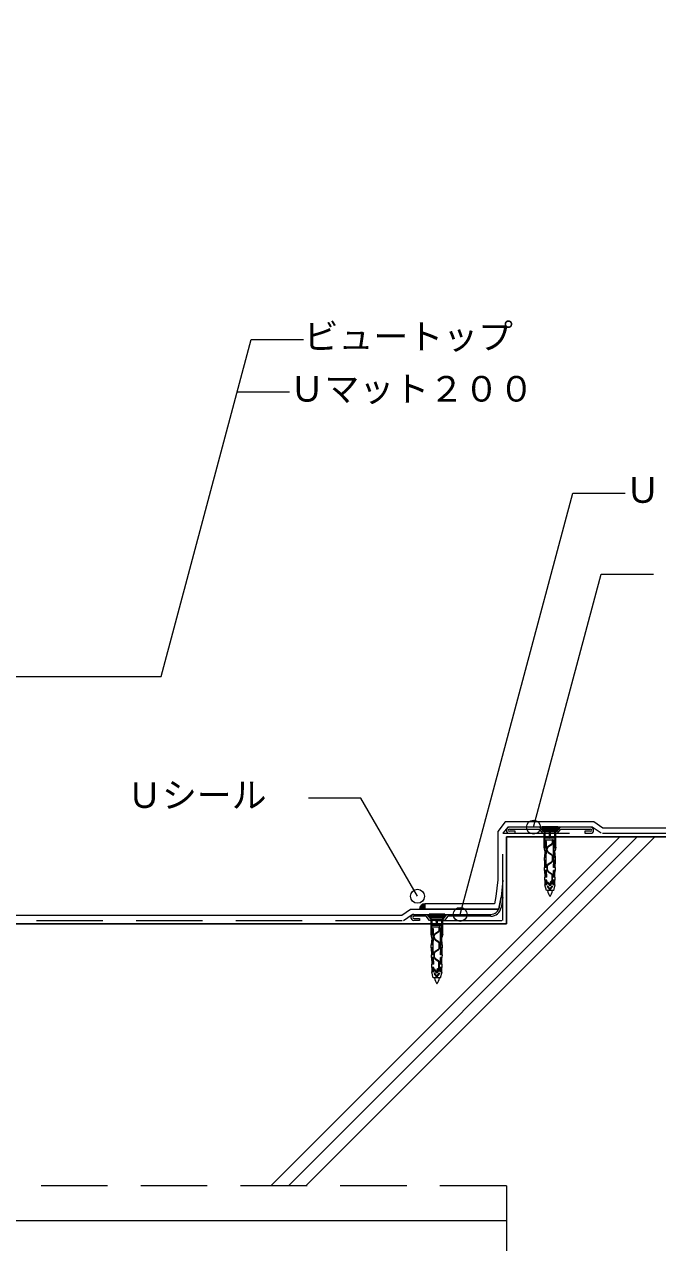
# Model space of a CAD drawing. Units: millimetres, scale not verified. Extents: x -1380 to 1380, y -955 to 955.
# Drawn here: x -326 to 37, y -393 to 306 of the extents above; entities that cross this region are included whole.
import ezdxf
from ezdxf.enums import TextEntityAlignment as Align

# ---------------------------------------------------------------- set-up
doc = ezdxf.new("R2010")
doc.units = ezdxf.units.MM
doc.header["$LTSCALE"] = 3
doc.linetypes.add('USER1', pattern=[19.05, 12.7, -6.35])
for name, color, linetype, lineweight in [('0-2_KUTAI', 3, 'Continuous', 18), ('0-3_BOUSUI', 1, 'Continuous', 18), ('0-4_MOJI', 7, 'Continuous', 18), ('0-5_HATCH', 9, 'Continuous', 18), ('0-6_KANAMONO_SCREW', 4, 'Continuous', 18), ('0-7_KANAMONO', 4, 'Continuous', 18)]:
    doc.layers.add(name, color=color, linetype=linetype, lineweight=lineweight)
doc.styles.add('ＭＳ ゴシック', font='')
doc.styles.get('ＭＳ ゴシック').set_extended_font_data('MS Gothic')

msp = doc.modelspace()

# ---------------------------------------------------------------- linework, layer by layer
at = {"layer": '0-2_KUTAI', "linetype": 'USER1'}
msp.add_line((-50, -360), (-685, -360), dxfattribs=at)
at = {"layer": '0-2_KUTAI'}
msp.add_line((-50, -360), (-50, -560), dxfattribs=at)
msp.add_lwpolyline([(750, -160), (-50, -160), (-50, -210), (-550, -210), (-550, 90), (-480, 90), (-476, 110), (-460, 110), (-460, 90), (-410, 90), (-400, 100), (-400, 280), (-409.95, 290.995), (-740.05, 324.005), (-750, 315), (-750, -380), (-700, -380), (-700, -360), (-685, -360), (-680, -380), (-50, -380)], dxfattribs=at)
at = {"layer": '0-3_BOUSUI'}
for p, q in [((-96.808, -201.5), (-99.808, -201.5)), ((-96.808, -198.5), (-96.808, -201.5))]:
    msp.add_line(p, q, dxfattribs=at)
for points in [[(-550, 71.597), (-550, -210), (-50, -210), (-50, -160), (750, -160)], [(-548, -147.287), (-544.527, -156.983), (-536.877, -200.368), (-536.535, -201.5), (-485.952, -201.5), (-480.952, -205), (-110.015, -205), (-105.015, -201.5), (-54.433, -201.5)], [(750, -155), (398.69, -155), (391.19, -151), (308.81, -151), (301.31, -155), (5.196, -155), (0.196, -151.5), (-50.708, -151.5), (-55, -156.962), (-55, -184.678), (-56.055, -194.226), (-56.808, -198.5), (-96.808, -198.5)], [(4.25, -158), (-0.75, -154.5), (-49.25, -154.5), (-52, -158)], [(-52, -184.843), (-53.083, -194.652), (-54.091, -200.368), (-54.433, -201.5), (-96.808, -201.5)], [(-109.07, -208), (-104.07, -204.5), (-59.015, -204.5)]]:
    msp.add_lwpolyline(points, dxfattribs=at)
at = {"layer": '0-3_BOUSUI', "linetype": 'USER1'}
msp.add_lwpolyline([(-550, 71.597), (-548, 71.597), (-548, -208), (-52, -208), (-52, -158), (750, -158)], dxfattribs=at)
at = {"layer": '0-3_BOUSUI'}
msp.add_arc((-96.808, -201.5), 3, 90, 180, dxfattribs=at)
at = {"layer": '0-4_MOJI'}
for p, q in [((-248, -68.201), (-196.236, 124.984)), ((-196.236, 124.984), (-166.236, 124.984)), ((-204.275, 94.984), (-174.275, 94.984)), ((-548, -68.201), (-248, -68.201))]:
    msp.add_line(p, q, dxfattribs=at)
for points in [[(-76.543, -204.5), (-11.838, 36.981), (18.162, 36.981)], [(-34.5, -154.5), (4.323, -9.611), (34.323, -9.611)], [(-100.994, -194.136), (-133.494, -137.844), (-163.494, -137.844)]]:
    msp.add_lwpolyline(points, dxfattribs=at)
for centre in [(-34.5, -154.5), (-100.994, -194.136), (-76.543, -204.5)]:
    msp.add_circle(centre, 4, dxfattribs=at)
at = {"layer": '0-5_HATCH'}
for p, q in [((-185, -360), (15, -160)), ((-175, -360), (25, -160)), ((-165, -360), (35, -160)), ((-99.798, -201.259), (-97.049, -198.51)), ((-99.109, -201.5), (-99.741, -200.868)), ((-98.211, -201.5), (-99.512, -200.199)), ((-99.36, -199.923), (-98.385, -198.948)), ((-97.313, -201.5), (-99.167, -199.646)), ((-99.141, -201.5), (-96.808, -199.167)), ((-96.808, -201.107), (-98.724, -199.191)), ((-98.243, -201.5), (-96.808, -200.065)), ((-96.808, -200.209), (-98.183, -198.834)), ((-96.808, -199.311), (-97.531, -198.588)), ((-97.345, -201.5), (-96.808, -200.963))]:
    msp.add_line(p, q, dxfattribs=at)
at = {"layer": '0-6_KANAMONO_SCREW'}
for p, q in [((-20.5, -154.335), (-29.5, -154.335)), ((-29.5, -154.335), (-29.5, -155.075)), ((-20.5, -155.075), (-29.5, -155.075)), ((-28.675, -155.9), (-29.5, -155.075)), ((-28.675, -156.35), (-28.675, -155.9)), ((-27.89, -157.2), (-28.675, -156.35)), ((-21.325, -156.35), (-28.675, -156.35)), ((-28.39, -165.9), (-28.39, -157.7)), ((-22.11, -157.2), (-27.89, -157.2)), ((-25.25, -160.9), (-25.25, -157.2)), ((-24.75, -157.2), (-25, -157.7)), ((-24.75, -160.9), (-24.75, -157.2)), ((-22.21, -160.9), (-22.21, -157.2)), ((-22.11, -157.2), (-21.325, -156.35)), ((-21.325, -155.9), (-20.5, -155.075)), ((-20.5, -154.335), (-20.5, -155.075)), ((-27.89, -167.8), (-28.39, -165.9)), ((-27.89, -162.7), (-27.89, -160.9)), ((-22.11, -160.9), (-27.89, -160.9)), ((-23.65, -161.9), (-27.89, -161.9)), ((-27.89, -168.1), (-27.89, -166.3)), ((-27, -166.3), (-27.89, -166.3)), ((-27.79, -166.3), (-27.79, -162.7)), ((-27, -163.2), (-27.79, -163.2)), ((-27, -163.7), (-27.79, -163.7)), ((-27, -164.2), (-27.79, -164.2)), ((-27, -164.7), (-27.79, -164.7)), ((-27, -165.2), (-27.79, -165.2)), ((-27, -165.7), (-27.79, -165.7)), ((-26.65, -166.9), (-26.65, -166.495)), ((-26.35, -166.9), (-26.65, -166.9)), ((-26.35, -166.9), (-26.35, -166.495)), ((-26.055, -165.403), (-24.107, -164.145)), ((-25.893, -165.655), (-23.945, -164.397)), ((-25.25, -160.9), (-25, -160.7)), ((-24.75, -160.9), (-25, -160.7)), ((-23.65, -163.305), (-23.65, -161.7)), ((-22.11, -161.9), (-23.35, -161.9)), ((-22.11, -162.7), (-23, -162.7)), ((-23, -168.1), (-23, -162.7)), ((-22.21, -163.2), (-23, -163.2)), ((-22.21, -163.7), (-23, -163.7)), ((-22.21, -164.2), (-23, -164.2)), ((-22.21, -164.7), (-23, -164.7)), ((-22.21, -165.2), (-23, -165.2)), ((-22.21, -165.7), (-23, -165.7)), ((-22.11, -166.3), (-23, -166.3)), ((-22.21, -166.3), (-22.21, -162.7)), ((-22.11, -162.7), (-22.11, -160.9)), ((-21.61, -165.9), (-22.11, -167.8)), ((-22.11, -168.1), (-22.11, -166.3)), ((-27.141, -171.9), (-28.225, -171.9)), ((-28.225, -173.6), (-28.225, -171.9)), ((-27.15, -173.6), (-28.225, -173.6)), ((-27.14, -174), (-28.207, -174)), ((-27.119, -171.3), (-28.164, -171.3)), ((-27.097, -170.7), (-28.111, -170.7)), ((-28.064, -171.9), (-27.729, -168.1)), ((-27.964, -177.6), (-28.064, -173.6)), ((-27.074, -170.1), (-28.058, -170.1)), ((-27.052, -169.5), (-28.005, -169.5)), ((-27.03, -168.9), (-27.952, -168.9)), ((-27.007, -168.3), (-27.899, -168.3)), ((-27, -168.1), (-27.89, -168.1)), ((-27.15, -173.6), (-27.141, -171.892)), ((-27.05, -177.6), (-27.15, -173.6)), ((-27.141, -171.9), (-27, -168.1)), ((-26.65, -168.005), (-26.65, -167.6)), ((-26.35, -167.6), (-26.65, -167.6)), ((-26.35, -168.005), (-26.35, -167.6)), ((-26.055, -169.097), (-24.107, -170.355)), ((-26.055, -175.603), (-24.107, -174.345)), ((-25.893, -168.845), (-23.945, -170.103)), ((-23.65, -173.505), (-23.65, -171.195)), ((-23.35, -173.505), (-23.35, -171.195)), ((-22.859, -171.903), (-23, -168.1)), ((-22.11, -168.1), (-23, -168.1)), ((-22.101, -168.3), (-22.999, -168.3)), ((-22.048, -168.9), (-22.97, -168.9)), ((-22.95, -177.6), (-22.85, -173.6)), ((-21.995, -169.5), (-22.948, -169.5)), ((-21.942, -170.1), (-22.926, -170.1)), ((-21.889, -170.7), (-22.904, -170.7)), ((-21.836, -171.3), (-22.881, -171.3)), ((-21.794, -174), (-22.86, -174)), ((-21.775, -171.9), (-22.859, -171.9)), ((-22.85, -173.6), (-22.859, -171.903)), ((-21.775, -173.6), (-22.85, -173.6)), ((-21.936, -171.9), (-22.271, -168.1)), ((-22.036, -177.6), (-21.936, -173.6)), ((-21.775, -173.6), (-21.775, -171.9)), ((-27.125, -174.6), (-28.192, -174.6)), ((-27.11, -175.2), (-28.177, -175.2)), ((-27.095, -175.8), (-28.162, -175.8)), ((-27.08, -176.4), (-28.147, -176.4)), ((-27.065, -177), (-28.132, -177)), ((-28.086, -179.3), (-28.125, -177.6)), ((-27.05, -177.6), (-28.125, -177.6)), ((-27.05, -179.3), (-28.086, -179.3)), ((-27.036, -179.6), (-28.064, -179.6)), ((-27.013, -180.1), (-28.055, -180.1)), ((-26.967, -180.7), (-28.044, -180.7)), ((-26.944, -181.3), (-28.033, -181.3)), ((-27.75, -183.1), (-27.925, -179.3)), ((-26.875, -183.1), (-27.05, -179.3)), ((-26.65, -179.005), (-26.65, -176.695)), ((-26.35, -179.005), (-26.35, -176.695)), ((-26.055, -180.097), (-24.307, -181.226)), ((-25.893, -175.855), (-23.945, -174.597)), ((-25.893, -179.845), (-24.145, -180.974)), ((-23.125, -183.1), (-22.95, -179.3)), ((-21.974, -181.3), (-23.056, -181.3)), ((-21.961, -180.7), (-23.033, -180.7)), ((-21.947, -180.1), (-22.987, -180.1)), ((-21.936, -179.6), (-22.972, -179.6)), ((-21.875, -177.6), (-22.95, -177.6)), ((-21.914, -179.3), (-22.95, -179.3)), ((-21.869, -177), (-22.935, -177)), ((-21.839, -175.8), (-22.905, -175.8)), ((-21.854, -176.4), (-22.904, -176.4)), ((-21.824, -175.2), (-22.89, -175.2)), ((-21.809, -174.6), (-22.875, -174.6)), ((-22.25, -183.1), (-22.164, -179.3)), ((-21.914, -179.3), (-21.875, -177.6)), ((-26.921, -181.9), (-28.023, -181.9)), ((-26.898, -182.5), (-28.012, -182.5)), ((-26.875, -183.1), (-28, -183.1)), ((-28, -184.9), (-28, -183.1)), ((-26.875, -184.9), (-28, -184.9)), ((-26.875, -187.5), (-28, -187.5)), ((-26.875, -185.45), (-27.925, -185.45)), ((-26.875, -185.95), (-27.925, -185.95)), ((-26.875, -186.45), (-27.925, -186.45)), ((-26.875, -186.95), (-27.925, -186.95)), ((-27.75, -187.5), (-27.75, -184.9)), ((-26.875, -187.5), (-26.875, -184.9)), ((-26.5, -185.797), (-26.5, -185.98)), ((-26.5, -188.097), (-26.5, -188.28)), ((-25, -187.6), (-26.41, -185.767)), ((-25, -189.9), (-26.41, -188.067)), ((-25, -188.1), (-26.396, -186.285)), ((-25.15, -186.9), (-25.15, -186.726)), ((-24.85, -186.9), (-25.15, -186.9)), ((-25, -187.6), (-23.59, -185.767)), ((-25, -188.1), (-23.604, -186.285)), ((-25, -189.9), (-23.59, -188.067)), ((-24.85, -186.9), (-24.85, -186.726)), ((-24.555, -185.634), (-24.307, -185.474)), ((-24.393, -185.886), (-24.145, -185.726)), ((-23.85, -184.634), (-23.85, -182.066)), ((-23.55, -184.634), (-23.55, -182.066)), ((-23.5, -185.797), (-23.5, -185.98)), ((-23.5, -188.097), (-23.5, -188.28)), ((-22, -183.1), (-23.125, -183.1)), ((-22, -184.9), (-23.125, -184.9)), ((-23.125, -187.5), (-23.125, -184.9)), ((-22.075, -185.45), (-23.125, -185.45)), ((-22.075, -185.95), (-23.125, -185.95)), ((-22.075, -186.45), (-23.125, -186.45)), ((-22.075, -186.95), (-23.125, -186.95)), ((-22.001, -187.5), (-23.125, -187.5)), ((-22.001, -182.5), (-23.102, -182.5)), ((-21.988, -181.9), (-23.079, -181.9)), ((-22.9, -190.9), (-22, -187.5)), ((-22.25, -187.5), (-22.25, -184.9)), ((-22, -184.9), (-22, -183.1)), ((-25, -190.4), (-26.396, -188.585)), ((-25, -190.4), (-23.604, -188.585)), ((-85.32, -204.335), (-94.32, -204.335)), ((-94.32, -204.335), (-94.32, -205.075)), ((-85.32, -205.075), (-94.32, -205.075)), ((-93.495, -205.9), (-94.32, -205.075)), ((-93.495, -206.35), (-93.495, -205.9)), ((-92.71, -207.2), (-93.495, -206.35)), ((-86.145, -206.35), (-93.495, -206.35)), ((-93.21, -215.9), (-93.21, -207.7)), ((-86.93, -207.2), (-92.71, -207.2)), ((-90.07, -210.9), (-90.07, -207.2)), ((-89.57, -207.2), (-89.82, -207.7)), ((-89.57, -210.9), (-89.57, -207.2)), ((-87.03, -210.9), (-87.03, -207.2)), ((-86.93, -207.2), (-86.145, -206.35)), ((-86.145, -205.9), (-85.32, -205.075)), ((-85.32, -204.335), (-85.32, -205.075)), ((-92.71, -217.8), (-93.21, -215.9)), ((-92.71, -212.7), (-92.71, -210.9)), ((-86.93, -210.9), (-92.71, -210.9)), ((-88.47, -211.9), (-92.71, -211.9)), ((-92.71, -218.1), (-92.71, -216.3)), ((-91.82, -216.3), (-92.71, -216.3)), ((-92.61, -216.3), (-92.61, -212.7)), ((-91.82, -213.2), (-92.61, -213.2)), ((-91.82, -213.7), (-92.61, -213.7)), ((-91.82, -214.2), (-92.61, -214.2)), ((-91.82, -214.7), (-92.61, -214.7)), ((-91.82, -215.2), (-92.61, -215.2)), ((-91.82, -215.7), (-92.61, -215.7)), ((-90.875, -215.403), (-88.927, -214.145)), ((-90.712, -215.655), (-88.764, -214.397)), ((-90.07, -210.9), (-89.82, -210.7)), ((-89.57, -210.9), (-89.82, -210.7)), ((-88.47, -213.305), (-88.47, -211.7)), ((-86.93, -211.9), (-88.17, -211.9)), ((-86.93, -212.7), (-87.82, -212.7)), ((-87.82, -218.1), (-87.82, -212.7)), ((-87.03, -213.2), (-87.82, -213.2)), ((-87.03, -213.7), (-87.82, -213.7)), ((-87.03, -214.2), (-87.82, -214.2)), ((-87.03, -214.7), (-87.82, -214.7)), ((-87.03, -215.2), (-87.82, -215.2)), ((-87.03, -215.7), (-87.82, -215.7)), ((-86.93, -216.3), (-87.82, -216.3)), ((-87.03, -216.3), (-87.03, -212.7)), ((-86.93, -212.7), (-86.93, -210.9)), ((-86.43, -215.9), (-86.93, -217.8)), ((-86.93, -218.1), (-86.93, -216.3)), ((-91.961, -221.9), (-93.045, -221.9)), ((-93.045, -223.6), (-93.045, -221.9)), ((-91.939, -221.3), (-92.983, -221.3)), ((-91.916, -220.7), (-92.931, -220.7)), ((-92.883, -221.9), (-92.548, -218.1)), ((-91.894, -220.1), (-92.878, -220.1)), ((-91.872, -219.5), (-92.825, -219.5)), ((-91.85, -218.9), (-92.772, -218.9)), ((-91.827, -218.3), (-92.719, -218.3)), ((-91.82, -218.1), (-92.71, -218.1)), ((-91.97, -223.6), (-91.961, -221.892)), ((-91.961, -221.9), (-91.82, -218.1)), ((-91.47, -216.9), (-91.47, -216.495)), ((-91.17, -216.9), (-91.47, -216.9)), ((-91.47, -218.005), (-91.47, -217.6)), ((-91.17, -217.6), (-91.47, -217.6)), ((-91.17, -216.9), (-91.17, -216.495)), ((-91.17, -218.005), (-91.17, -217.6)), ((-90.875, -219.097), (-88.927, -220.355)), ((-90.712, -218.845), (-88.764, -220.103)), ((-88.47, -223.505), (-88.47, -221.195)), ((-88.17, -223.505), (-88.17, -221.195)), ((-87.679, -221.903), (-87.82, -218.1)), ((-86.93, -218.1), (-87.82, -218.1)), ((-86.921, -218.3), (-87.819, -218.3)), ((-86.868, -218.9), (-87.79, -218.9)), ((-86.815, -219.5), (-87.768, -219.5)), ((-86.762, -220.1), (-87.746, -220.1)), ((-86.709, -220.7), (-87.723, -220.7)), ((-86.656, -221.3), (-87.701, -221.3)), ((-86.595, -221.9), (-87.679, -221.9)), ((-87.67, -223.6), (-87.679, -221.903)), ((-86.756, -221.9), (-87.091, -218.1)), ((-86.595, -223.6), (-86.595, -221.9)), ((-91.97, -223.6), (-93.045, -223.6)), ((-91.96, -224), (-93.026, -224)), ((-91.945, -224.6), (-93.011, -224.6)), ((-91.93, -225.2), (-92.996, -225.2)), ((-91.915, -225.8), (-92.981, -225.8)), ((-91.9, -226.4), (-92.966, -226.4)), ((-91.885, -227), (-92.951, -227)), ((-92.906, -229.3), (-92.945, -227.6)), ((-91.87, -227.6), (-92.945, -227.6)), ((-91.87, -229.3), (-92.906, -229.3)), ((-91.856, -229.6), (-92.884, -229.6)), ((-92.783, -227.6), (-92.883, -223.6)), ((-91.833, -230.1), (-92.875, -230.1)), ((-92.57, -233.1), (-92.745, -229.3)), ((-91.87, -227.6), (-91.97, -223.6)), ((-91.695, -233.1), (-91.87, -229.3)), ((-91.47, -229.005), (-91.47, -226.695)), ((-91.17, -229.005), (-91.17, -226.695)), ((-90.875, -225.603), (-88.927, -224.345)), ((-90.875, -230.097), (-89.127, -231.226)), ((-90.712, -225.855), (-88.764, -224.597)), ((-90.712, -229.845), (-88.964, -230.974)), ((-87.945, -233.1), (-87.77, -229.3)), ((-86.767, -230.1), (-87.807, -230.1)), ((-86.755, -229.6), (-87.792, -229.6)), ((-87.77, -227.6), (-87.67, -223.6)), ((-86.695, -227.6), (-87.77, -227.6)), ((-86.733, -229.3), (-87.77, -229.3)), ((-86.688, -227), (-87.755, -227)), ((-86.658, -225.8), (-87.725, -225.8)), ((-86.673, -226.4), (-87.724, -226.4)), ((-86.643, -225.2), (-87.71, -225.2)), ((-86.628, -224.6), (-87.695, -224.6)), ((-86.613, -224), (-87.68, -224)), ((-86.595, -223.6), (-87.67, -223.6)), ((-87.07, -233.1), (-86.983, -229.3)), ((-86.856, -227.6), (-86.756, -223.6)), ((-86.733, -229.3), (-86.695, -227.6)), ((-91.787, -230.7), (-92.864, -230.7)), ((-91.764, -231.3), (-92.853, -231.3)), ((-91.741, -231.9), (-92.842, -231.9)), ((-91.718, -232.5), (-92.831, -232.5)), ((-91.695, -233.1), (-92.82, -233.1)), ((-92.82, -234.9), (-92.82, -233.1)), ((-91.695, -234.9), (-92.82, -234.9)), ((-91.695, -235.45), (-92.745, -235.45)), ((-91.695, -235.95), (-92.745, -235.95)), ((-91.695, -236.45), (-92.745, -236.45)), ((-91.695, -236.95), (-92.745, -236.95)), ((-92.57, -237.5), (-92.57, -234.9)), ((-91.695, -237.5), (-91.695, -234.9)), ((-91.32, -235.797), (-91.32, -235.98)), ((-89.82, -237.6), (-91.23, -235.767)), ((-89.82, -238.1), (-91.216, -236.285)), ((-89.97, -236.9), (-89.97, -236.726)), ((-89.67, -236.9), (-89.97, -236.9)), ((-89.82, -237.6), (-88.409, -235.767)), ((-89.82, -238.1), (-88.424, -236.285)), ((-89.67, -236.9), (-89.67, -236.726)), ((-89.375, -235.634), (-89.127, -235.474)), ((-89.212, -235.886), (-88.964, -235.726)), ((-88.67, -234.634), (-88.67, -232.066)), ((-88.37, -234.634), (-88.37, -232.066)), ((-88.32, -235.797), (-88.32, -235.98)), ((-86.82, -233.1), (-87.945, -233.1)), ((-86.82, -234.9), (-87.945, -234.9)), ((-87.945, -237.5), (-87.945, -234.9)), ((-86.895, -235.45), (-87.945, -235.45)), ((-86.895, -235.95), (-87.945, -235.95)), ((-86.895, -236.45), (-87.945, -236.45)), ((-86.895, -236.95), (-87.945, -236.95)), ((-86.821, -232.5), (-87.922, -232.5)), ((-86.808, -231.9), (-87.899, -231.9)), ((-86.794, -231.3), (-87.876, -231.3)), ((-86.78, -230.7), (-87.853, -230.7)), ((-87.07, -237.5), (-87.07, -234.9)), ((-86.82, -234.9), (-86.82, -233.1)), ((-91.695, -237.5), (-92.82, -237.5)), ((-91.32, -238.097), (-91.32, -238.28)), ((-89.82, -239.9), (-91.23, -238.067)), ((-89.82, -240.4), (-91.216, -238.585)), ((-89.82, -239.9), (-88.409, -238.067)), ((-89.82, -240.4), (-88.424, -238.585)), ((-88.32, -238.097), (-88.32, -238.28)), ((-86.821, -237.5), (-87.945, -237.5)), ((-87.72, -240.9), (-86.82, -237.5))]:
    msp.add_line(p, q, dxfattribs=at)
for points in [[(-21.325, -156.35), (-21.325, -155.9), (-28.675, -155.9)], [(-27.79, -160.9), (-27.79, -157.2), (-28.39, -157.7)], [(-25, -160.7), (-25, -157.7), (-25.25, -157.2)], [(-21.61, -165.9), (-21.61, -157.7), (-22.21, -157.2)], [(-27, -168.1), (-27, -162.7), (-27.89, -162.7)], [(-23.35, -163.305), (-23.35, -161.7), (-23.65, -161.7)], [(-22.9, -190.9), (-27.1, -190.9), (-28, -187.5)], [(-86.145, -206.35), (-86.145, -205.9), (-93.495, -205.9)], [(-92.61, -210.9), (-92.61, -207.2), (-93.21, -207.7)], [(-89.82, -210.7), (-89.82, -207.7), (-90.07, -207.2)], [(-86.43, -215.9), (-86.43, -207.7), (-87.03, -207.2)], [(-91.82, -218.1), (-91.82, -212.7), (-92.71, -212.7)], [(-88.17, -213.305), (-88.17, -211.7), (-88.47, -211.7)], [(-87.72, -240.9), (-91.92, -240.9), (-92.82, -237.5)]]:
    msp.add_lwpolyline(points, dxfattribs=at)
for centre, radius, start, end in [((-25.35, -166.495), 1.3, 122.8584, 180), ((-25.35, -166.495), 1, 122.8584, 180), ((-24.65, -163.305), 1, 302.8584, 0), ((-24.65, -163.305), 1.3, 302.8584, 360), ((-25.35, -168.005), 1.3, 180, 237.1416), ((-25.35, -168.005), 1, 180, 237.1416), ((-24.65, -171.195), 1, 0, 57.1416), ((-24.65, -173.505), 1, 302.8584, 360), ((-24.65, -171.195), 1.3, 0, 57.1416), ((-24.65, -173.505), 1.3, 302.8584, 360), ((-25.35, -176.695), 1.3, 122.8584, 180), ((-25.35, -179.005), 1.3, 180, 237.1416), ((-25.35, -176.695), 1, 122.8584, 180), ((-25.35, -179.005), 1, 180, 237.1416), ((-24.85, -182.066), 1, 0, 57.1416), ((-24.85, -182.066), 1.3, 0, 57.1416), ((-26.45, -185.797), 0.05, 37.56859, 180), ((-26, -185.98), 0.5, 180, 217.56859), ((-26.45, -188.097), 0.05, 37.56859, 180), ((-26, -188.28), 0.5, 180, 217.56859), ((-23.85, -186.726), 1.3, 122.8584, 180), ((-23.85, -186.726), 1, 122.8584, 180), ((-24.85, -184.634), 1, 302.8584, 360), ((-24.85, -184.634), 1.3, 302.8584, 0), ((-24, -185.98), 0.5, 322.43141, 0), ((-24, -188.28), 0.5, 322.43141, 0), ((-23.55, -185.797), 0.05, 0, 142.43141), ((-23.55, -188.097), 0.05, 0, 142.43141), ((-17.217, -189.095), 9.383, 191.09155, 213.95053), ((-32.783, -189.095), 9.383, 326.04947, 348.90845), ((-90.17, -216.495), 1.3, 122.8584, 180), ((-90.17, -216.495), 1, 122.8584, 180), ((-89.47, -213.305), 1, 302.8584, 0), ((-89.47, -213.305), 1.3, 302.8584, 360), ((-90.17, -218.005), 1.3, 180, 237.1416), ((-90.17, -218.005), 1, 180, 237.1416), ((-89.47, -221.195), 1, 0, 57.1416), ((-89.47, -221.195), 1.3, 0, 57.1416), ((-90.17, -226.695), 1.3, 122.8584, 180), ((-90.17, -229.005), 1.3, 180, 237.1416), ((-90.17, -226.695), 1, 122.8584, 180), ((-90.17, -229.005), 1, 180, 237.1416), ((-89.47, -223.505), 1, 302.8584, 360), ((-89.47, -223.505), 1.3, 302.8584, 360), ((-91.27, -235.797), 0.05, 37.56859, 180), ((-90.82, -235.98), 0.5, 180, 217.56859), ((-88.67, -236.726), 1.3, 122.8584, 180), ((-88.67, -236.726), 1, 122.8584, 180), ((-89.67, -232.066), 1, 0, 57.1416), ((-89.67, -234.634), 1, 302.8584, 360), ((-89.67, -232.066), 1.3, 0, 57.1416), ((-89.67, -234.634), 1.3, 302.8584, 0), ((-88.82, -235.98), 0.5, 322.43141, 0), ((-88.37, -235.797), 0.05, 0, 142.43141), ((-91.27, -238.097), 0.05, 37.56859, 180), ((-90.82, -238.28), 0.5, 180, 217.56859), ((-82.037, -239.095), 9.383, 191.09155, 213.95053), ((-97.603, -239.095), 9.383, 326.04947, 348.90845), ((-88.82, -238.28), 0.5, 322.43141, 0), ((-88.37, -238.097), 0.05, 0, 142.43141)]:
    msp.add_arc(centre, radius, start, end, dxfattribs=at)
at = {"layer": '0-7_KANAMONO'}
for p, q in [((-5, -158), (-1.75, -158)), ((-52, -194.843), (-53.008, -200.559))]:
    msp.add_line(p, q, dxfattribs=at)
for points in [[(-1.75, -154.5), (-19.25, -154.5), (-21.5, -157.2), (-28.5, -157.2), (-30.75, -154.5), (-48.25, -154.5)], [(-48.25, -155.6), (-31.265, -155.6), (-29.265, -158), (-20.735, -158), (-18.735, -155.6), (-1.75, -155.6)], [(-48.25, -158), (-45, -158), (-45, -156.9), (-48.25, -156.9)], [(-1.75, -156.9), (-5, -156.9), (-5, -158)], [(-54.091, -200.368), (-53.083, -194.652), (-52, -194.843)], [(-103.07, -204.5), (-95.57, -204.5), (-93.32, -207.2), (-86.32, -207.2), (-84.07, -204.5), (-59.015, -204.5)], [(-59.015, -205.6), (-83.555, -205.6), (-85.555, -208), (-94.085, -208), (-96.085, -205.6), (-103.07, -205.6)], [(-103.07, -206.9), (-99.82, -206.9), (-99.82, -208), (-103.07, -208)]]:
    msp.add_lwpolyline(points, dxfattribs=at)
for centre, radius, start, end in [((-48.25, -156.25), 1.75, 90, 270), ((-48.25, -156.25), 0.65, 90, 270), ((-1.75, -156.25), 1.75, 270, 90), ((-1.75, -156.25), 0.65, 270, 90), ((-59.015, -199.5), 5, 270, 350), ((-59.015, -199.5), 6.1, 270, 350), ((-103.07, -206.25), 1.75, 90, 270), ((-103.07, -206.25), 0.65, 90, 270)]:
    msp.add_arc(centre, radius, start, end, dxfattribs=at)

# ---------------------------------------------------------------- texts
at = {"layer": '0-4_MOJI', "style": 'ＭＳ ゴシック'}
for s, p in [('ビュートップ', (-166.236, 114.984)), ('Ｕマット２００', (-174.275, 84.984)), ('ＵＰ-１又はＵＰ-６', (18.162, 26.981)), ('Ｕシール', (-267.454, -147.844))]:
    msp.add_text(s, height=14.66, dxfattribs=at).set_placement(p, align=Align.BOTTOM_LEFT)

doc.saveas('drawing.dxf')
